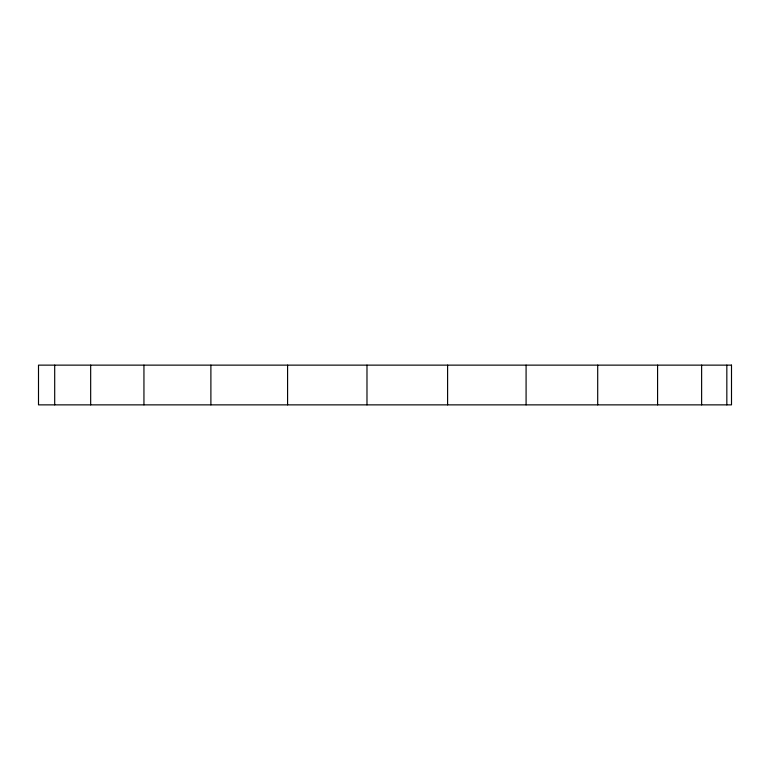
<?xml version="1.0" encoding="UTF-8"?>
<svg xmlns="http://www.w3.org/2000/svg" width="770" height="770" viewBox="0 0 770 770"><rect width="100%" height="100%" fill="white"/><g stroke="black" fill="none" stroke-linecap="round" stroke-linejoin="round"><path stroke-width="1.16" d="M726.832 365.134L726.832 404.866M701.624 365.134L701.624 404.866M657.58 365.134L657.58 404.866M597.703 365.134L597.703 404.866M526.083 365.134L526.083 404.866M447.601 365.134L447.601 404.866M366.982 365.134L366.982 404.866M287.585 365.134L287.585 404.866M210.893 365.134L210.893 404.866M143.942 365.134L143.942 404.866M90.668 365.134L90.668 404.866M54.699 365.134L54.699 404.866M731.5 365.134L38.5 365.134L38.5 404.866L731.5 404.866L731.5 365.134"/></g></svg>
